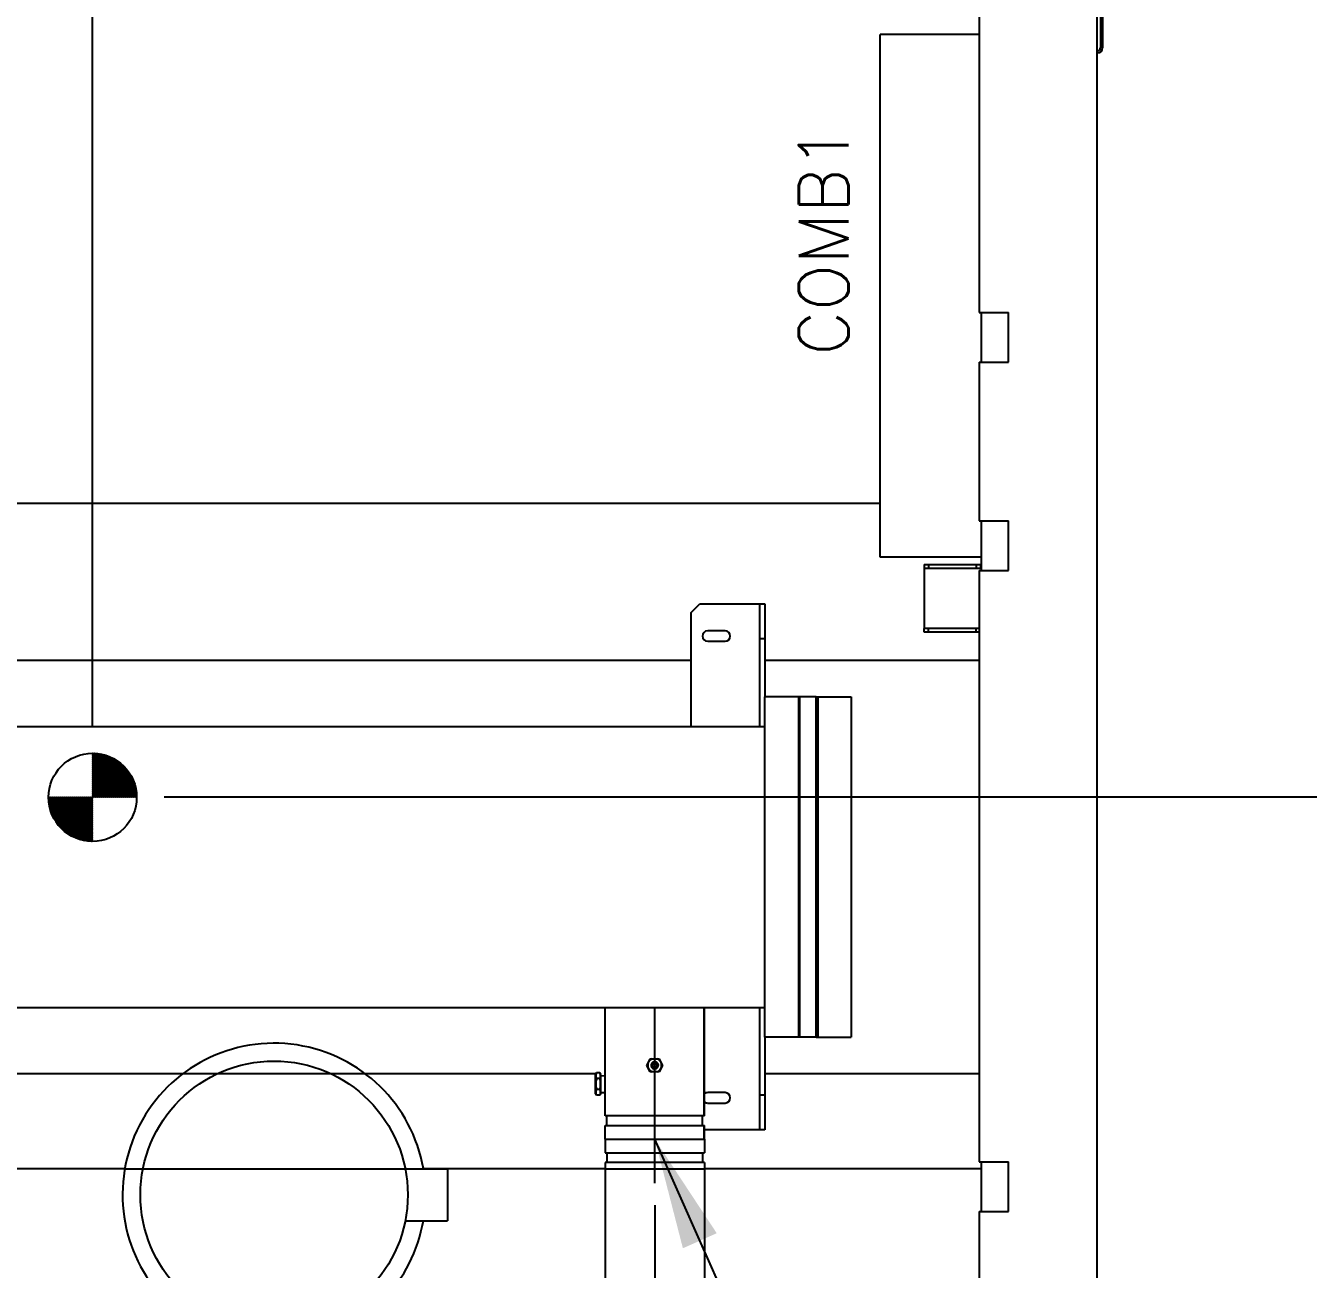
# Model space of a CAD drawing. Extents: x 0 to 406, y 0 to 300.
# Drawn here: x 259.3 to 317.5, y 138.1 to 194.5 of the extents above; entities that cross this region are included whole.
import ezdxf
from ezdxf.enums import TextEntityAlignment as Align

# ---------------------------------------------------------------- set-up
doc = ezdxf.new("R2010")
doc.units = 0
doc.header["$LTSCALE"] = 12
doc.linetypes.add('0', pattern=[0])
doc.linetypes.add('CENTER2', pattern=[1.125, 0.75, -0.125, 0.125, -0.125])
for name, color, linetype in [('208-230V-DUAL-PT', 103, 'CONTINUOUS'), ('208-230V-SNGL-PT', 10, 'CONTINUOUS'), ('208-230V-SNGL-PT-W-NFD', 210, 'CONTINUOUS'), ('380-575V-SNGL-PT', 220, '0'), ('380-575V-SNGL-PT-W-NFD', 130, 'CONTINUOUS'), ('380V-DUAL-PT', 72, '0'), ('460-575V-DUAL-PT', 30, '0'), ('DIM-CG', 31, 'CONTINUOUS'), ('DIM-WITHOUT-PUMP', 151, '0'), ('UNIT', 2, 'CONTINUOUS'), ('WITH-PUMP', 21, 'CONTINUOUS'), ('WITHOUT-PUMP', 130, 'CONTINUOUS')]:
    doc.layers.add(name, color=color, linetype=linetype)
doc.styles.get("Standard").update_dxf_attribs({"font": 'SIMPLEX.SHX'})

msp = doc.modelspace()

# ---------------------------------------------------------------- linework, layer by layer
at = {"layer": '208-230V-DUAL-PT', "linetype": '0'}
for p, q in [((298.069, 170.379), (298.069, 194.099)), ((302.568, 194.099), (298.069, 194.099)), ((302.649, 170.379), (298.069, 170.379))]:
    msp.add_line(p, q, dxfattribs=at)
at = {"layer": '208-230V-SNGL-PT', "linetype": '0'}
for p, q in [((298.069, 170.379), (298.069, 194.099)), ((302.568, 194.099), (298.069, 194.099)), ((302.649, 170.379), (298.069, 170.379))]:
    msp.add_line(p, q, dxfattribs=at)
at = {"layer": '208-230V-SNGL-PT-W-NFD', "linetype": '0'}
for p, q in [((298.069, 170.379), (298.069, 194.099)), ((302.568, 194.099), (298.069, 194.099)), ((302.649, 170.379), (298.069, 170.379))]:
    msp.add_line(p, q, dxfattribs=at)
at = {"layer": '380-575V-SNGL-PT', "linetype": '0'}
for p, q in [((298.069, 170.379), (298.069, 194.099)), ((302.568, 194.099), (298.069, 194.099)), ((302.649, 170.379), (298.069, 170.379))]:
    msp.add_line(p, q, dxfattribs=at)
at = {"layer": '380-575V-SNGL-PT-W-NFD', "linetype": '0'}
for p, q in [((298.069, 170.379), (298.069, 194.099)), ((302.568, 194.099), (298.069, 194.099)), ((302.649, 170.379), (298.069, 170.379))]:
    msp.add_line(p, q, dxfattribs=at)
at = {"layer": '380V-DUAL-PT', "linetype": '0'}
for p, q in [((298.069, 170.379), (298.069, 194.099)), ((302.568, 194.099), (298.069, 194.099)), ((302.649, 170.379), (298.069, 170.379))]:
    msp.add_line(p, q, dxfattribs=at)
at = {"layer": '460-575V-DUAL-PT', "linetype": '0'}
for p, q in [((298.069, 170.379), (298.069, 194.099)), ((302.568, 194.099), (298.069, 194.099)), ((302.649, 170.379), (298.069, 170.379))]:
    msp.add_line(p, q, dxfattribs=at)
at = {"layer": 'DIM-CG', "linetype": '0'}
for p, q in [((262.343, 162.738), (262.343, 224.405)), ((262.347, 161.491), (262.343, 161.487)), ((262.343, 161.472), (262.362, 161.491)), ((262.377, 161.491), (262.343, 161.457)), ((262.343, 161.442), (262.392, 161.491)), ((262.407, 161.49), (262.343, 161.427)), ((262.343, 161.412), (262.421, 161.49)), ((262.436, 161.489), (262.343, 161.397)), ((262.343, 161.381), (262.45, 161.489)), ((262.464, 161.488), (262.343, 161.366)), ((262.343, 161.351), (262.478, 161.487)), ((262.492, 161.486), (262.343, 161.336)), ((262.343, 161.321), (262.506, 161.485)), ((262.52, 161.484), (262.343, 161.306)), ((262.343, 161.291), (262.534, 161.482)), ((262.548, 161.481), (262.343, 161.276)), ((262.343, 161.261), (262.561, 161.479)), ((262.575, 161.478), (262.343, 161.246)), ((262.343, 161.231), (262.589, 161.476)), ((262.602, 161.475), (262.343, 161.215)), ((262.343, 161.2), (262.615, 161.473)), ((262.628, 161.471), (262.343, 161.185)), ((262.343, 161.17), (262.642, 161.469)), ((262.655, 161.467), (262.343, 161.155)), ((262.343, 161.14), (262.668, 161.465)), ((262.681, 161.463), (262.343, 161.125)), ((262.343, 161.11), (262.693, 161.461)), ((262.706, 161.458), (262.343, 161.095)), ((262.343, 161.08), (262.719, 161.456)), ((262.731, 161.453), (262.343, 161.065)), ((262.343, 161.05), (262.744, 161.451)), ((262.757, 161.448), (262.343, 161.034)), ((262.343, 161.019), (262.769, 161.446)), ((262.781, 161.443), (262.343, 161.004)), ((262.343, 160.989), (262.794, 161.44)), ((262.806, 161.437), (262.343, 160.974)), ((262.343, 160.959), (262.818, 161.434)), ((262.83, 161.431), (262.343, 160.944)), ((262.343, 160.929), (262.842, 161.428)), ((262.854, 161.425), (262.343, 160.914)), ((262.343, 160.899), (262.866, 161.422)), ((262.878, 161.419), (262.343, 160.884)), ((262.343, 160.869), (262.89, 161.415)), ((262.901, 161.412), (262.343, 160.853)), ((262.343, 160.838), (262.913, 161.408)), ((262.925, 161.405), (262.343, 160.823)), ((262.343, 160.808), (262.936, 161.401)), ((262.948, 161.398), (262.343, 160.793)), ((262.343, 160.778), (262.959, 161.394)), ((262.97, 161.39), (262.343, 160.763)), ((262.343, 160.748), (262.982, 161.387)), ((262.993, 161.383), (262.343, 160.733)), ((262.343, 160.718), (263.004, 161.379)), ((263.015, 161.375), (262.343, 160.703)), ((262.343, 160.687), (263.026, 161.371)), ((263.037, 161.367), (262.343, 160.672)), ((262.343, 160.657), (263.048, 161.363)), ((263.059, 161.359), (262.343, 160.642)), ((262.343, 160.627), (263.07, 161.355)), ((263.081, 161.35), (262.343, 160.612)), ((262.343, 160.597), (263.092, 161.346)), ((263.102, 161.342), (262.343, 160.582)), ((262.343, 160.567), (263.113, 161.337)), ((263.124, 161.333), (262.343, 160.552)), ((262.343, 160.537), (263.134, 161.328)), ((263.145, 161.324), (262.343, 160.522)), ((262.343, 160.506), (263.155, 161.319)), ((263.166, 161.314), (262.343, 160.491)), ((262.343, 160.476), (263.176, 161.31)), ((263.186, 161.305), (262.343, 160.461)), ((262.343, 160.446), (263.197, 161.3)), ((263.207, 161.295), (262.343, 160.431)), ((262.343, 160.416), (263.217, 161.29)), ((263.227, 161.285), (262.343, 160.401)), ((262.343, 160.386), (263.237, 161.28)), ((263.247, 161.275), (262.343, 160.371)), ((262.343, 160.356), (263.257, 161.27)), ((263.267, 161.265), (262.343, 160.34)), ((262.343, 160.325), (263.277, 161.26)), ((263.287, 161.255), (262.343, 160.31)), ((262.343, 160.295), (263.297, 161.249)), ((263.307, 161.244), (262.343, 160.28)), ((262.343, 160.265), (263.316, 161.239)), ((263.326, 161.233), (262.343, 160.25)), ((262.343, 160.235), (263.336, 161.228)), ((263.345, 161.222), (262.343, 160.22)), ((262.343, 160.205), (263.355, 161.217)), ((263.364, 161.211), (262.343, 160.19)), ((262.343, 160.175), (263.374, 161.205)), ((263.383, 161.2), (262.343, 160.159)), ((262.343, 160.144), (263.392, 161.194)), ((263.402, 161.188), (262.343, 160.129)), ((262.343, 160.114), (263.411, 161.182)), ((263.42, 161.177), (262.343, 160.099)), ((262.343, 160.084), (263.429, 161.171)), ((263.438, 161.165), (262.343, 160.069)), ((262.343, 160.054), (263.448, 161.159)), ((263.457, 161.153), (262.343, 160.039)), ((262.343, 160.024), (263.466, 161.147)), ((263.475, 161.14), (262.343, 160.009)), ((262.343, 159.994), (263.484, 161.134)), ((263.492, 161.128), (262.343, 159.978)), ((262.343, 159.963), (263.501, 161.122)), ((263.51, 161.116), (262.343, 159.948)), ((262.343, 159.933), (263.519, 161.109)), ((263.528, 161.103), (262.343, 159.918)), ((262.343, 159.903), (263.536, 161.096)), ((263.545, 161.09), (262.343, 159.888)), ((262.343, 159.873), (263.553, 161.083)), ((263.562, 161.077), (262.343, 159.858)), ((262.343, 159.843), (263.57, 161.07)), ((263.579, 161.064), (262.343, 159.828)), ((262.343, 159.812), (263.587, 161.057)), ((263.596, 161.05), (262.343, 159.797)), ((262.343, 159.782), (263.604, 161.044)), ((263.612, 161.037), (262.343, 159.767)), ((262.343, 159.752), (263.621, 161.03)), ((263.629, 161.023), (262.343, 159.737)), ((262.343, 159.722), (263.637, 161.016)), ((263.645, 161.009), (262.343, 159.707)), ((262.343, 159.692), (263.653, 161.002)), ((263.661, 160.995), (262.343, 159.677)), ((262.343, 159.662), (263.669, 160.988)), ((263.677, 160.981), (262.343, 159.647)), ((262.343, 159.631), (263.685, 160.974)), ((263.693, 160.967), (262.343, 159.616)), ((262.343, 159.601), (263.701, 160.96)), ((263.709, 160.952), (262.343, 159.586)), ((262.343, 159.571), (263.717, 160.945)), ((263.724, 160.938), (262.343, 159.556)), ((262.343, 159.541), (263.732, 160.93)), ((263.74, 160.923), (262.343, 159.526)), ((262.343, 159.511), (263.747, 160.915)), ((263.755, 160.908), (262.343, 159.496)), ((262.353, 159.491), (263.762, 160.9)), ((263.77, 160.893), (262.369, 159.491)), ((262.384, 159.491), (263.777, 160.885)), ((263.785, 160.877), (262.399, 159.491)), ((262.414, 159.491), (263.792, 160.87)), ((263.8, 160.862), (262.429, 159.491)), ((262.444, 159.491), (263.807, 160.854)), ((263.814, 160.846), (262.459, 159.491)), ((262.474, 159.491), (263.821, 160.838)), ((263.828, 160.83), (262.489, 159.491)), ((262.504, 159.491), (263.836, 160.823)), ((263.843, 160.815), (262.519, 159.491)), ((262.535, 159.491), (263.85, 160.807)), ((263.857, 160.798), (262.55, 159.491)), ((262.565, 159.491), (263.864, 160.79)), ((263.871, 160.782), (262.58, 159.491)), ((262.595, 159.491), (263.878, 160.774)), ((263.884, 160.766), (262.61, 159.491)), ((262.625, 159.491), (263.891, 160.757)), ((263.898, 160.749), (262.64, 159.491)), ((262.655, 159.491), (263.905, 160.741)), ((263.911, 160.732), (262.67, 159.491)), ((262.685, 159.491), (263.918, 160.724)), ((263.925, 160.715), (262.7, 159.491)), ((262.716, 159.491), (263.931, 160.707)), ((263.938, 160.698), (262.731, 159.491)), ((262.746, 159.491), (263.944, 160.69)), ((263.951, 160.681), (262.761, 159.491)), ((262.776, 159.491), (263.957, 160.672)), ((263.963, 160.664), (262.791, 159.491)), ((262.806, 159.491), (263.97, 160.655)), ((263.976, 160.646), (262.821, 159.491)), ((262.836, 159.491), (263.982, 160.637)), ((263.988, 160.628), (262.851, 159.491)), ((262.866, 159.491), (263.994, 160.619)), ((264.001, 160.61), (262.882, 159.491)), ((262.897, 159.491), (264.007, 160.601)), ((264.013, 160.592), (262.912, 159.491)), ((262.927, 159.491), (264.019, 160.583)), ((264.025, 160.574), (262.942, 159.491)), ((262.957, 159.491), (264.03, 160.565)), ((264.036, 160.556), (262.972, 159.491)), ((262.987, 159.491), (264.042, 160.546)), ((264.048, 160.537), (263.002, 159.491)), ((263.017, 159.491), (264.054, 160.528)), ((264.059, 160.518), (263.032, 159.491)), ((263.047, 159.491), (264.065, 160.509)), ((264.07, 160.499), (263.063, 159.491)), ((263.078, 159.491), (264.076, 160.49)), ((264.081, 160.48), (263.093, 159.491)), ((263.108, 159.491), (264.087, 160.47)), ((264.092, 160.461), (263.123, 159.491)), ((263.138, 159.491), (264.098, 160.451)), ((264.103, 160.441), (263.153, 159.491)), ((263.168, 159.491), (264.108, 160.431)), ((264.113, 160.422), (263.183, 159.491)), ((263.198, 159.491), (264.119, 160.412)), ((264.124, 160.402), (263.213, 159.491)), ((263.228, 159.491), (264.129, 160.392)), ((264.134, 160.382), (263.244, 159.491)), ((263.259, 159.491), (264.139, 160.372)), ((264.144, 160.361), (263.274, 159.491)), ((263.289, 159.491), (264.149, 160.351)), ((264.154, 160.341), (263.304, 159.491)), ((263.319, 159.491), (264.158, 160.331)), ((264.163, 160.32), (263.334, 159.491)), ((263.349, 159.491), (264.168, 160.31)), ((264.172, 160.299), (263.364, 159.491)), ((263.379, 159.491), (264.177, 160.289)), ((264.182, 160.278), (263.394, 159.491)), ((263.41, 159.491), (264.186, 160.268)), ((264.19, 160.257), (263.425, 159.491)), ((263.44, 159.491), (264.195, 160.247)), ((264.199, 160.236), (263.455, 159.491)), ((263.47, 159.491), (264.204, 160.225)), ((264.208, 160.214), (263.485, 159.491)), ((263.5, 159.491), (264.212, 160.203)), ((264.216, 160.192), (263.515, 159.491)), ((263.53, 159.491), (264.22, 160.181)), ((264.224, 160.17), (263.545, 159.491)), ((263.56, 159.491), (264.228, 160.159)), ((264.232, 160.148), (263.575, 159.491)), ((263.591, 159.491), (264.236, 160.137)), ((264.24, 160.125), (263.606, 159.491)), ((263.621, 159.491), (264.243, 160.114)), ((264.247, 160.103), (263.636, 159.491)), ((263.651, 159.491), (264.251, 160.091)), ((264.254, 160.08), (263.666, 159.491)), ((263.681, 159.491), (264.258, 160.068)), ((264.261, 160.057), (263.696, 159.491)), ((263.711, 159.491), (264.265, 160.045)), ((264.268, 160.033), (263.726, 159.491)), ((263.741, 159.491), (264.271, 160.021)), ((260.401, 159.491), (260.343, 159.434)), ((260.343, 159.448), (260.386, 159.491)), ((260.371, 159.491), (260.343, 159.463)), ((260.343, 159.478), (260.356, 159.491)), ((260.431, 159.491), (260.344, 159.405)), ((260.344, 159.419), (260.416, 159.491)), ((260.345, 159.39), (260.446, 159.491)), ((260.461, 159.491), (260.346, 159.376)), ((260.347, 159.362), (260.476, 159.491)), ((260.492, 159.491), (260.348, 159.348)), ((260.349, 159.334), (260.507, 159.491)), ((260.522, 159.491), (260.35, 159.32)), ((260.351, 159.306), (260.537, 159.491)), ((260.552, 159.491), (260.353, 159.292)), ((260.354, 159.278), (260.567, 159.491)), ((260.582, 159.491), (260.355, 159.265)), ((260.357, 159.251), (260.597, 159.491)), ((260.612, 159.491), (260.359, 159.238)), ((260.36, 159.225), (260.627, 159.491)), ((260.642, 159.491), (260.362, 159.211)), ((260.364, 159.198), (260.657, 159.491)), ((260.673, 159.491), (260.366, 159.185)), ((260.368, 159.172), (260.688, 159.491)), ((260.703, 159.491), (260.37, 159.159)), ((260.373, 159.146), (260.718, 159.491)), ((260.733, 159.491), (260.375, 159.133)), ((260.377, 159.121), (260.748, 159.491)), ((260.763, 159.491), (260.38, 159.108)), ((260.382, 159.095), (260.778, 159.491)), ((260.793, 159.491), (260.385, 159.083)), ((260.387, 159.07), (260.808, 159.491)), ((260.823, 159.491), (260.39, 159.058)), ((260.393, 159.046), (260.838, 159.491)), ((260.854, 159.491), (260.396, 159.033)), ((260.399, 159.021), (260.869, 159.491)), ((260.884, 159.491), (260.402, 159.009)), ((260.405, 158.997), (260.899, 159.491)), ((260.914, 159.491), (260.408, 158.985)), ((260.411, 158.973), (260.929, 159.491)), ((260.944, 159.491), (260.414, 158.961)), ((260.417, 158.95), (260.959, 159.491)), ((260.974, 159.491), (260.421, 158.938)), ((260.424, 158.926), (260.989, 159.491)), ((261.004, 159.491), (260.428, 158.914)), ((260.431, 158.903), (261.02, 159.491)), ((261.035, 159.491), (260.435, 158.891)), ((260.438, 158.88), (261.05, 159.491)), ((261.065, 159.491), (260.442, 158.869)), ((260.446, 158.857), (261.08, 159.491)), ((261.095, 159.491), (260.45, 158.846)), ((260.453, 158.835), (261.11, 159.491)), ((261.125, 159.491), (260.457, 158.824)), ((260.461, 158.812), (261.14, 159.491)), ((261.155, 159.491), (260.465, 158.801)), ((260.469, 158.79), (261.17, 159.491)), ((261.185, 159.491), (260.474, 158.779)), ((260.478, 158.769), (261.201, 159.491)), ((261.216, 159.491), (260.482, 158.758)), ((260.486, 158.747), (261.231, 159.491)), ((261.246, 159.491), (260.491, 158.736)), ((260.495, 158.725), (261.261, 159.491)), ((261.276, 159.491), (260.499, 158.715)), ((260.504, 158.704), (261.291, 159.491)), ((261.306, 159.491), (260.509, 158.694)), ((260.513, 158.683), (261.321, 159.491)), ((261.336, 159.491), (260.518, 158.673)), ((260.522, 158.662), (261.351, 159.491)), ((261.367, 159.491), (260.527, 158.652)), ((260.532, 158.642), (261.382, 159.491)), ((261.397, 159.491), (260.537, 158.631)), ((260.542, 158.621), (261.412, 159.491)), ((261.427, 159.491), (260.547, 158.611)), ((260.552, 158.601), (261.442, 159.491)), ((261.457, 159.491), (260.557, 158.591)), ((260.562, 158.581), (261.472, 159.491)), ((261.487, 159.491), (260.567, 158.571)), ((260.572, 158.561), (261.502, 159.491)), ((261.517, 159.491), (260.577, 158.551)), ((260.583, 158.541), (261.532, 159.491)), ((261.548, 159.491), (260.588, 158.532)), ((260.593, 158.522), (261.563, 159.491)), ((261.578, 159.491), (260.599, 158.512)), ((260.604, 158.503), (261.593, 159.491)), ((261.608, 159.491), (260.61, 158.493)), ((260.615, 158.483), (261.623, 159.491)), ((261.638, 159.491), (260.621, 158.474)), ((260.626, 158.464), (261.653, 159.491)), ((261.668, 159.491), (260.632, 158.455)), ((260.638, 158.446), (261.683, 159.491)), ((261.698, 159.491), (260.643, 158.436)), ((260.649, 158.427), (261.713, 159.491)), ((261.729, 159.491), (260.655, 158.418)), ((260.661, 158.409), (261.744, 159.491)), ((261.759, 159.491), (260.667, 158.399)), ((260.673, 158.39), (261.774, 159.491)), ((261.789, 159.491), (260.679, 158.381)), ((260.685, 158.372), (261.804, 159.491)), ((261.819, 159.491), (260.691, 158.363)), ((260.697, 158.354), (261.834, 159.491)), ((261.849, 159.491), (260.703, 158.345)), ((260.71, 158.337), (261.864, 159.491)), ((261.879, 159.491), (260.716, 158.328)), ((260.722, 158.319), (261.895, 159.491)), ((261.91, 159.491), (260.729, 158.31)), ((260.735, 158.302), (261.925, 159.491)), ((261.94, 159.491), (260.741, 158.293)), ((260.748, 158.284), (261.955, 159.491)), ((261.97, 159.491), (260.754, 158.276)), ((260.761, 158.267), (261.985, 159.491)), ((262, 159.491), (260.768, 158.259)), ((260.774, 158.25), (262.015, 159.491)), ((262.03, 159.491), (260.781, 158.242)), ((260.788, 158.234), (262.045, 159.491)), ((262.06, 159.491), (260.794, 158.225)), ((260.801, 158.217), (262.076, 159.491)), ((262.091, 159.491), (260.808, 158.209)), ((260.815, 158.2), (262.106, 159.491)), ((262.121, 159.491), (260.822, 158.192)), ((260.829, 158.184), (262.136, 159.491)), ((262.151, 159.491), (260.836, 158.176)), ((260.843, 158.168), (262.166, 159.491)), ((262.181, 159.491), (260.85, 158.16)), ((260.857, 158.152), (262.196, 159.491)), ((262.211, 159.491), (260.864, 158.144)), ((260.871, 158.136), (262.226, 159.491)), ((262.242, 159.491), (260.879, 158.129)), ((260.886, 158.121), (262.257, 159.491)), ((262.272, 159.491), (260.893, 158.113)), ((260.901, 158.105), (262.287, 159.491)), ((262.302, 159.491), (260.908, 158.098)), ((260.916, 158.09), (262.317, 159.491)), ((262.332, 159.491), (260.923, 158.082)), ((260.931, 158.075), (262.343, 159.487)), ((262.343, 159.472), (260.938, 158.067)), ((260.946, 158.06), (262.343, 159.457)), ((262.343, 159.442), (260.953, 158.052)), ((264.275, 160.009), (263.757, 159.491)), ((263.772, 159.491), (264.278, 159.998)), ((264.281, 159.986), (263.787, 159.491)), ((263.802, 159.491), (264.284, 159.973)), ((264.287, 159.961), (263.817, 159.491)), ((263.832, 159.491), (264.29, 159.949)), ((264.293, 159.937), (263.847, 159.491)), ((263.862, 159.491), (264.295, 159.925)), ((264.298, 159.912), (263.877, 159.491)), ((263.892, 159.491), (264.301, 159.9)), ((264.303, 159.887), (263.907, 159.491)), ((263.922, 159.491), (264.306, 159.875)), ((264.308, 159.862), (263.938, 159.491)), ((263.953, 159.491), (264.311, 159.849)), ((264.313, 159.837), (263.968, 159.491)), ((263.983, 159.491), (264.315, 159.824)), ((264.317, 159.811), (263.998, 159.491)), ((264.013, 159.491), (264.319, 159.798)), ((264.321, 159.785), (264.028, 159.491)), ((264.043, 159.491), (264.323, 159.771)), ((264.325, 159.758), (264.058, 159.491)), ((264.073, 159.491), (264.327, 159.745)), ((264.328, 159.731), (264.088, 159.491)), ((264.103, 159.491), (264.33, 159.718)), ((264.332, 159.704), (264.119, 159.491)), ((264.134, 159.491), (264.333, 159.691)), ((264.334, 159.677), (264.149, 159.491)), ((264.164, 159.491), (264.336, 159.663)), ((264.337, 159.649), (264.179, 159.491)), ((264.194, 159.491), (264.338, 159.635)), ((264.339, 159.621), (264.209, 159.491)), ((264.224, 159.491), (264.34, 159.607)), ((264.34, 159.592), (264.239, 159.491)), ((264.254, 159.491), (264.341, 159.578)), ((264.342, 159.564), (264.269, 159.491)), ((264.285, 159.491), (264.342, 159.549)), ((264.342, 159.534), (264.3, 159.491)), ((264.315, 159.491), (264.343, 159.519)), ((264.343, 159.504), (264.33, 159.491)), ((332.498, 159.491), (265.59, 159.491)), ((260.961, 158.045), (262.343, 159.427)), ((262.343, 159.412), (260.969, 158.038)), ((260.977, 158.03), (262.343, 159.396)), ((262.343, 159.381), (260.984, 158.023)), ((260.992, 158.016), (262.343, 159.366)), ((262.343, 159.351), (261, 158.009)), ((261.008, 158.002), (262.343, 159.336)), ((262.343, 159.321), (261.016, 157.994)), ((261.024, 157.987), (262.343, 159.306)), ((262.343, 159.291), (261.032, 157.98)), ((261.04, 157.973), (262.343, 159.276)), ((262.343, 159.261), (261.048, 157.966)), ((261.057, 157.959), (262.343, 159.246)), ((262.343, 159.231), (261.065, 157.953)), ((261.073, 157.946), (262.343, 159.215)), ((262.343, 159.2), (261.081, 157.939)), ((261.09, 157.932), (262.343, 159.185)), ((262.343, 159.17), (261.098, 157.926)), ((261.107, 157.919), (262.343, 159.155)), ((262.343, 159.14), (261.115, 157.912)), ((261.124, 157.906), (262.343, 159.125)), ((262.343, 159.11), (261.132, 157.899)), ((261.141, 157.893), (262.343, 159.095)), ((262.343, 159.08), (261.149, 157.886)), ((261.158, 157.88), (262.343, 159.065)), ((262.343, 159.049), (261.167, 157.873)), ((261.175, 157.867), (262.343, 159.034)), ((262.343, 159.019), (261.184, 157.861)), ((261.193, 157.855), (262.343, 159.004)), ((262.343, 158.989), (261.202, 157.848)), ((261.211, 157.842), (262.343, 158.974)), ((262.343, 158.959), (261.22, 157.836)), ((261.229, 157.83), (262.343, 158.944)), ((262.343, 158.929), (261.238, 157.824)), ((261.247, 157.818), (262.343, 158.914)), ((262.343, 158.899), (261.256, 157.812)), ((261.265, 157.806), (262.343, 158.884)), ((262.343, 158.868), (261.275, 157.8)), ((261.284, 157.794), (262.343, 158.853)), ((262.343, 158.838), (261.293, 157.789)), ((261.303, 157.783), (262.343, 158.823)), ((262.343, 158.808), (261.312, 157.777)), ((261.321, 157.772), (262.343, 158.793)), ((262.343, 158.778), (261.331, 157.766)), ((261.34, 157.76), (262.343, 158.763)), ((262.343, 158.748), (261.35, 157.755)), ((261.36, 157.75), (262.343, 158.733)), ((262.343, 158.718), (261.369, 157.744)), ((261.379, 157.739), (262.343, 158.702)), ((262.343, 158.687), (261.389, 157.733)), ((261.399, 157.728), (262.343, 158.672)), ((262.343, 158.657), (261.408, 157.723)), ((261.418, 157.718), (262.343, 158.642)), ((262.343, 158.627), (261.428, 157.713)), ((261.438, 157.707), (262.343, 158.612)), ((262.343, 158.597), (261.448, 157.702)), ((261.458, 157.697), (262.343, 158.582)), ((262.343, 158.567), (261.468, 157.692)), ((261.479, 157.687), (262.343, 158.552)), ((262.343, 158.537), (261.489, 157.683)), ((261.499, 157.678), (262.343, 158.521)), ((262.343, 158.506), (261.509, 157.673)), ((261.52, 157.668), (262.343, 158.491)), ((262.343, 158.476), (261.53, 157.664)), ((261.541, 157.659), (262.343, 158.461)), ((262.343, 158.446), (261.551, 157.654)), ((261.562, 157.65), (262.343, 158.431)), ((262.343, 158.416), (261.572, 157.645)), ((261.583, 157.641), (262.343, 158.401)), ((262.343, 158.386), (261.594, 157.637)), ((261.605, 157.632), (262.343, 158.371)), ((262.343, 158.356), (261.615, 157.628)), ((261.626, 157.624), (262.343, 158.34)), ((262.343, 158.325), (261.637, 157.62)), ((261.648, 157.616), (262.343, 158.31)), ((262.343, 158.295), (261.659, 157.612)), ((261.67, 157.608), (262.343, 158.28)), ((262.343, 158.265), (261.681, 157.604)), ((261.693, 157.6), (262.343, 158.25)), ((262.343, 158.235), (261.704, 157.596)), ((261.715, 157.592), (262.343, 158.22)), ((262.343, 158.205), (261.727, 157.588)), ((261.738, 157.585), (262.343, 158.19)), ((262.343, 158.174), (261.749, 157.581)), ((261.761, 157.578), (262.343, 158.159)), ((262.343, 158.144), (261.773, 157.574)), ((261.784, 157.571), (262.343, 158.129)), ((262.343, 158.114), (261.796, 157.567)), ((261.808, 157.564), (262.343, 158.099)), ((262.343, 158.084), (261.82, 157.561)), ((261.831, 157.558), (262.343, 158.069)), ((262.343, 158.054), (261.843, 157.554)), ((261.855, 157.551), (262.343, 158.039)), ((262.343, 158.024), (261.868, 157.548)), ((261.88, 157.545), (262.343, 158.009)), ((262.343, 157.993), (261.892, 157.543)), ((261.904, 157.54), (262.343, 157.978)), ((262.343, 157.963), (261.917, 157.537)), ((261.929, 157.534), (262.343, 157.948)), ((262.343, 157.933), (261.941, 157.532)), ((261.954, 157.529), (262.343, 157.918)), ((262.343, 157.903), (261.967, 157.527)), ((261.979, 157.524), (262.343, 157.888)), ((262.343, 157.873), (261.992, 157.522)), ((262.005, 157.52), (262.343, 157.858)), ((262.343, 157.843), (262.018, 157.518)), ((262.031, 157.516), (262.343, 157.828)), ((262.343, 157.812), (262.044, 157.514)), ((262.057, 157.512), (262.343, 157.797)), ((262.343, 157.782), (262.07, 157.51)), ((262.084, 157.508), (262.343, 157.767)), ((262.343, 157.752), (262.097, 157.506)), ((262.11, 157.505), (262.343, 157.737)), ((262.343, 157.722), (262.124, 157.503)), ((262.138, 157.502), (262.343, 157.707)), ((262.343, 157.692), (262.151, 157.5)), ((262.165, 157.499), (262.343, 157.677)), ((262.343, 157.662), (262.179, 157.498)), ((262.193, 157.497), (262.343, 157.646)), ((262.343, 157.631), (262.207, 157.496)), ((262.221, 157.495), (262.343, 157.616)), ((262.343, 157.601), (262.236, 157.494)), ((262.25, 157.493), (262.343, 157.586)), ((262.343, 157.571), (262.264, 157.493)), ((262.279, 157.492), (262.343, 157.556)), ((262.343, 157.541), (262.294, 157.492)), ((262.308, 157.491), (262.343, 157.526)), ((262.343, 157.511), (262.323, 157.491)), ((262.338, 157.491), (262.343, 157.496))]:
    msp.add_line(p, q, dxfattribs=at)
msp.add_circle((262.343, 159.491), 2, dxfattribs=at)
at = {"layer": 'DIM-WITHOUT-PUMP', "linetype": '0'}
for p, q in [((311.763, 90.082), (287.846, 143.983)), ((287.843, 140.983), (287.843, 49.496))]:
    msp.add_line(p, q, dxfattribs=at)
msp.add_solid([(290.658, 139.716), (289.122, 139.035), (287.846, 143.983)], dxfattribs=at)
at = {"layer": 'UNIT', "linetype": '0'}
for p, q in [((307.913, 112.509), (307.913, 200.228)), ((308.063, 200.162), (308.063, 193.49)), ((308.163, 200.126), (308.163, 193.49)), ((302.568, 198.594), (302.568, 181.478)), ((308.163, 194.08), (308.063, 194.08)), ((307.938, 193.365), (307.913, 193.365)), ((307.938, 193.265), (307.913, 193.265)), ((302.568, 181.478), (303.897, 181.478)), ((302.649, 181.478), (302.649, 179.234)), ((303.897, 179.234), (303.897, 181.478)), ((302.568, 179.234), (302.568, 172.029)), ((302.568, 179.234), (303.897, 179.234)), ((253.775, 172.829), (298.069, 172.829)), ((302.568, 172.029), (303.897, 172.029)), ((302.649, 172.029), (302.649, 169.784)), ((303.897, 169.784), (303.897, 172.029)), ((300.07, 170.054), (302.649, 170.054)), ((300.07, 170.054), (300.07, 169.893)), ((300.267, 170.054), (300.267, 169.893)), ((302.433, 170.054), (302.433, 169.893)), ((302.63, 170.054), (302.63, 169.893)), ((300.07, 169.893), (300.07, 167.144)), ((300.07, 169.893), (302.649, 169.893)), ((302.568, 169.784), (302.568, 142.953)), ((302.568, 169.784), (303.897, 169.784)), ((289.499, 167.869), (289.893, 168.262)), ((289.893, 168.262), (292.846, 168.262)), ((292.596, 168.262), (292.596, 162.708)), ((292.846, 168.262), (292.846, 164.053)), ((289.499, 162.708), (289.499, 167.869)), ((291.035, 167.042), (290.247, 167.042)), ((302.568, 167.144), (300.07, 167.144)), ((300.07, 166.983), (300.07, 167.144)), ((300.267, 166.983), (300.267, 167.144)), ((302.433, 166.983), (302.433, 167.144)), ((290.247, 166.569), (291.035, 166.569)), ((292.846, 166.688), (292.596, 166.688)), ((302.568, 166.983), (300.07, 166.983)), ((289.499, 165.703), (250.619, 165.703)), ((302.568, 165.703), (292.846, 165.703)), ((292.846, 148.613), (292.846, 164.053)), ((294.425, 164.053), (292.846, 164.053)), ((294.362, 164.053), (294.362, 148.613)), ((294.425, 148.613), (294.425, 164.053)), ((295.175, 164.053), (294.425, 164.053)), ((295.175, 148.613), (295.175, 164.053)), ((295.175, 164.053), (296.753, 164.053)), ((295.238, 164.053), (295.238, 148.613)), ((296.753, 164.053), (296.753, 148.613)), ((247.805, 162.708), (292.846, 162.708)), ((223.984, 149.958), (292.846, 149.958)), ((292.596, 149.958), (292.596, 144.403)), ((292.846, 148.613), (292.846, 144.403)), ((294.425, 148.613), (292.846, 148.613)), ((295.175, 148.613), (294.425, 148.613)), ((295.175, 148.613), (296.753, 148.613)), ((250.752, 146.963), (266.454, 146.963)), ((274.7, 146.963), (285.193, 146.963)), ((292.846, 146.963), (302.568, 146.963)), ((291.035, 146.096), (290.247, 146.096)), ((290.247, 145.624), (291.035, 145.624)), ((292.846, 145.978), (292.596, 145.978)), ((292.846, 144.403), (290.096, 144.403)), ((263.802, 142.632), (231.234, 142.632)), ((285.596, 142.632), (277.294, 142.632)), ((302.649, 142.632), (290.096, 142.632)), ((302.568, 142.953), (303.897, 142.953)), ((302.649, 142.953), (302.649, 140.709)), ((303.897, 140.709), (303.897, 142.953)), ((302.568, 140.709), (302.568, 133.504)), ((302.568, 140.709), (303.897, 140.709))]:
    msp.add_line(p, q, dxfattribs=at)
for centre, radius, start, end in [((307.938, 193.49), 0.225, 270, 0), ((307.938, 193.49), 0.125, 270, 0), ((290.247, 166.806), 0.236, 90, 270), ((291.035, 166.806), 0.236, 270, 90), ((290.244, 145.86), 0.236, 90, 130.27411), ((291.035, 145.86), 0.236, 270, 90), ((290.244, 145.86), 0.236, 229.72589, 270)]:
    msp.add_arc(centre, radius, start, end, dxfattribs=at)
at = {"layer": 'WITH-PUMP', "linetype": '0'}
for p, q in [((285.596, 145.046), (285.596, 149.958)), ((290.096, 145.046), (290.096, 149.958)), ((287.491, 147.333), (287.649, 147.627)), ((287.649, 147.038), (287.491, 147.333)), ((287.649, 147.627), (288.043, 147.627)), ((288.043, 147.627), (288.2, 147.333)), ((288.2, 147.333), (288.043, 147.038)), ((285.208, 146.989), (285.169, 146.921)), ((285.169, 146.044), (285.169, 146.921)), ((285.357, 146.989), (285.208, 146.989)), ((285.357, 146.736), (285.208, 146.736)), ((285.396, 146.921), (285.357, 146.989)), ((285.396, 146.044), (285.396, 146.921)), ((285.396, 146.867), (285.599, 146.861)), ((288.043, 147.038), (287.649, 147.038)), ((285.357, 146.23), (285.208, 146.23)), ((285.396, 146.098), (285.599, 146.104)), ((285.208, 145.976), (285.169, 146.044)), ((285.357, 145.976), (285.208, 145.976)), ((285.396, 146.044), (285.357, 145.976)), ((290.096, 145.046), (285.596, 145.046)), ((285.679, 144.609), (285.679, 145.046)), ((290.013, 144.609), (290.013, 145.046)), ((285.596, 144.609), (290.096, 144.609)), ((285.596, 143.983), (285.596, 144.609)), ((290.096, 143.983), (290.096, 144.609)), ((285.596, 143.983), (290.096, 143.983)), ((285.596, 143.983), (290.096, 143.983)), ((285.596, 143.983), (285.596, 143.357)), ((290.096, 143.983), (290.096, 143.357)), ((285.596, 143.357), (290.096, 143.357)), ((285.679, 143.357), (285.679, 142.92)), ((290.013, 143.357), (290.013, 142.92)), ((276.526, 142.642), (278.451, 142.642)), ((278.451, 142.642), (278.451, 140.28)), ((285.596, 142.92), (285.596, 135.31)), ((290.096, 142.92), (285.596, 142.92)), ((290.096, 142.92), (290.096, 134.461)), ((276.526, 140.28), (278.451, 140.28))]:
    msp.add_line(p, q, dxfattribs=at)
for centre, radius in [((270.577, 141.461), 6.065), ((287.846, 147.333), 0.122), ((287.846, 147.333), 0.0965)]:
    msp.add_circle(centre, radius, dxfattribs=at)
for centre, radius, start, end in [((270.577, 141.461), 6.875, 9.92901, 224.0417), ((287.846, 147.333), 0.315, 159.04446, 200.95554), ((287.846, 147.333), 0.315, 110.71656, 144.71117), ((287.846, 147.333), 0.165, 98.14437, 97.2), ((287.846, 147.333), 0.315, 35.28883, 69.28344), ((287.846, 147.333), 0.315, 339.04446, 20.95554), ((285.389, 146.862), 0.22, 144.87263, 215.1274), ((285.934, 146.483), 0.765, 160.67198, 199.32449), ((284.631, 146.483), 0.765, 340.67551, 19.32802), ((285.176, 146.862), 0.22, 324.8726, 35.12737), ((287.846, 147.333), 0.315, 215.28883, 249.28344), ((287.846, 147.333), 0.315, 290.71656, 324.71117), ((285.389, 146.103), 0.22, 144.8726, 215.12737), ((285.176, 146.103), 0.22, 324.87263, 35.1274), ((270.577, 141.461), 6.875, 315.9583, 350.07097)]:
    msp.add_arc(centre, radius, start, end, dxfattribs=at)
at = {"layer": 'WITHOUT-PUMP', "linetype": '0'}
for p, q in [((285.59, 145.046), (285.59, 149.958)), ((290.09, 145.046), (290.09, 149.958)), ((287.485, 147.333), (287.643, 147.627)), ((287.643, 147.038), (287.485, 147.333)), ((287.643, 147.627), (288.037, 147.627)), ((288.037, 147.627), (288.194, 147.333)), ((288.194, 147.333), (288.037, 147.038)), ((285.202, 146.989), (285.163, 146.921)), ((285.163, 146.044), (285.163, 146.921)), ((285.351, 146.989), (285.202, 146.989)), ((285.351, 146.736), (285.202, 146.736)), ((285.39, 146.921), (285.351, 146.989)), ((285.39, 146.044), (285.39, 146.921)), ((285.39, 146.867), (285.593, 146.861)), ((288.037, 147.038), (287.643, 147.038)), ((285.351, 146.23), (285.202, 146.23)), ((285.39, 146.098), (285.593, 146.104)), ((285.202, 145.976), (285.163, 146.044)), ((285.351, 145.976), (285.202, 145.976)), ((285.39, 146.044), (285.351, 145.976)), ((290.09, 145.046), (285.59, 145.046)), ((285.673, 144.609), (285.673, 145.046)), ((290.007, 144.609), (290.007, 145.046)), ((285.59, 144.609), (290.09, 144.609)), ((285.59, 143.983), (285.59, 144.609)), ((290.09, 143.983), (290.09, 144.609)), ((285.59, 143.983), (290.09, 143.983))]:
    msp.add_line(p, q, dxfattribs=at)
at = {"layer": 'WITHOUT-PUMP', "linetype": 'CENTER2'}
msp.add_line((287.846, 141.983), (287.846, 149.958), dxfattribs=at)
at = {"layer": 'WITHOUT-PUMP'}
for p, q in [((266.454, 146.963), (274.7, 146.963)), ((263.802, 142.632), (277.294, 142.632)), ((285.596, 142.632), (290.096, 142.632))]:
    msp.add_line(p, q, dxfattribs=at)
at = {"layer": 'WITHOUT-PUMP', "linetype": '0'}
for radius in [0.122, 0.0965]:
    msp.add_circle((287.84, 147.333), radius, dxfattribs=at)
for centre, radius, start, end in [((287.84, 147.333), 0.315, 159.04446, 200.95554), ((287.84, 147.333), 0.315, 110.71656, 144.71117), ((287.84, 147.333), 0.165, 98.14437, 97.2), ((287.84, 147.333), 0.315, 35.28883, 69.28344), ((287.84, 147.333), 0.315, 339.04446, 20.95554), ((285.383, 146.862), 0.22, 144.87263, 215.1274), ((285.928, 146.483), 0.765, 160.67198, 199.32449), ((284.625, 146.483), 0.765, 340.67551, 19.32802), ((285.17, 146.862), 0.22, 324.8726, 35.12737), ((287.84, 147.333), 0.315, 215.28883, 249.28344), ((287.84, 147.333), 0.315, 290.71656, 324.71117), ((285.383, 146.103), 0.22, 144.8726, 215.12737), ((285.17, 146.103), 0.22, 324.87263, 35.1274)]:
    msp.add_arc(centre, radius, start, end, dxfattribs=at)

# ---------------------------------------------------------------- texts
at = {"layer": '208-230V-DUAL-PT', "linetype": '0'}
msp.add_text('COMB1', height=2.25, rotation=90, dxfattribs=at).set_placement((295.506, 179.531), align=Align.MIDDLE_LEFT)
at = {"layer": '208-230V-SNGL-PT', "linetype": '0'}
msp.add_text('COMB1', height=2.25, rotation=90, dxfattribs=at).set_placement((295.506, 179.531), align=Align.MIDDLE_LEFT)
at = {"layer": '208-230V-SNGL-PT-W-NFD', "linetype": '0'}
msp.add_text('COMB1', height=2.25, rotation=90, dxfattribs=at).set_placement((295.506, 179.531), align=Align.MIDDLE_LEFT)
at = {"layer": '380-575V-SNGL-PT', "linetype": '0'}
msp.add_text('COMB1', height=2.25, rotation=90, dxfattribs=at).set_placement((295.506, 179.531), align=Align.MIDDLE_LEFT)
at = {"layer": '380-575V-SNGL-PT-W-NFD', "linetype": '0'}
msp.add_text('COMB1', height=2.25, rotation=90, dxfattribs=at).set_placement((295.506, 179.531), align=Align.MIDDLE_LEFT)
at = {"layer": '380V-DUAL-PT', "linetype": '0'}
msp.add_text('COMB1', height=2.25, rotation=90, dxfattribs=at).set_placement((295.506, 179.531), align=Align.MIDDLE_LEFT)
at = {"layer": '460-575V-DUAL-PT', "linetype": '0'}
msp.add_text('COMB1', height=2.25, rotation=90, dxfattribs=at).set_placement((295.506, 179.531), align=Align.MIDDLE_LEFT)

doc.saveas('drawing.dxf')
